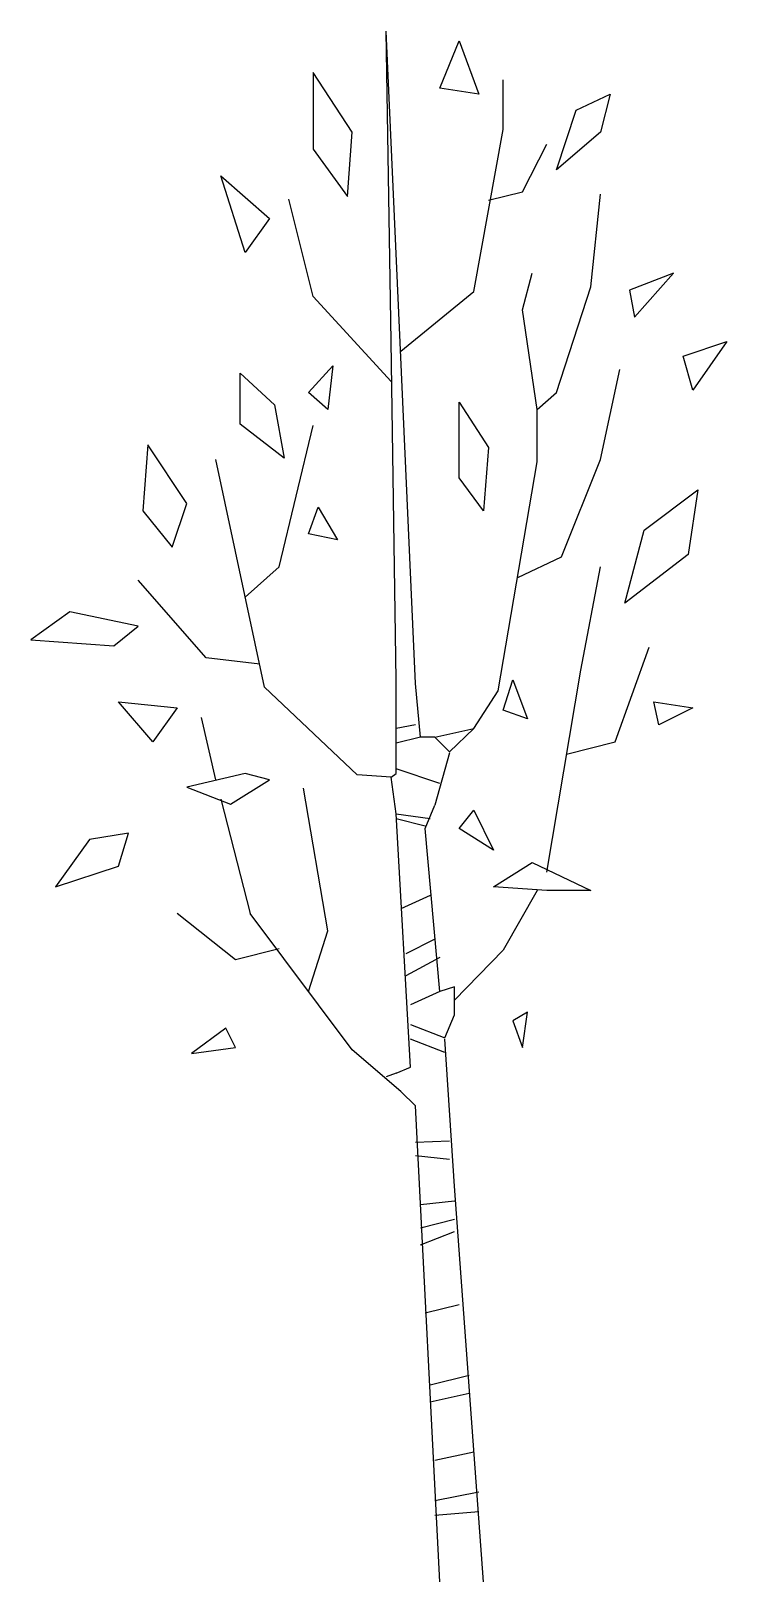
# Model space of a CAD drawing. Extents: x 325544 to 325991, y 71043 to 72039.
import ezdxf

# ---------------------------------------------------------------- set-up
doc = ezdxf.new("R2010")
doc.units = 0
doc.header["$MEASUREMENT"] = 0
doc.layers.get('0').update_dxf_attribs({"linetype": 'CONTINUOUS'})

msp = doc.modelspace()

# ---------------------------------------------------------------- linework, layer by layer
at = {"color": 7, "linetype": 'CONTINUOUS'}
for p, q in [((325790.97, 71619.91), (325772.22, 72038.66)), ((325775.34, 71839.45), (325772.22, 72038.66)), ((325806.59, 72001.95), (325819.09, 72032.41)), ((325819.09, 72032.41), (325831.59, 71998.04)), ((325725.34, 72012.1), (325725.34, 71962.88)), ((325750.34, 71973.82), (325725.34, 72012.1)), ((325831.59, 71998.04), (325806.59, 72001.95)), ((325847.22, 71975.38), (325847.22, 72007.41)), ((325894.09, 71987.88), (325915.97, 71998.04)), ((325915.97, 71998.04), (325909.72, 71973.82)), ((325881.59, 71949.6), (325894.09, 71987.88)), ((325747.22, 71932.41), (325750.34, 71973.82)), ((325828.47, 71871.48), (325847.22, 71975.38)), ((325909.72, 71973.82), (325881.59, 71949.6)), ((325725.34, 71962.88), (325747.22, 71932.41)), ((325859.72, 71935.54), (325875.34, 71966.01)), ((325665.97, 71945.7), (325697.22, 71918.35)), ((325681.59, 71896.48), (325665.97, 71945.7)), ((325837.84, 71930.07), (325859.72, 71935.54)), ((325903.47, 71874.6), (325909.72, 71933.98)), ((325725.34, 71868.35), (325709.72, 71930.85)), ((325697.22, 71918.35), (325681.59, 71896.48)), ((325859.72, 71859.76), (325865.97, 71883.2)), ((325956.59, 71883.2), (325928.47, 71872.26)), ((325931.59, 71855.07), (325956.59, 71883.2)), ((325881.59, 71806.63), (325903.47, 71874.6)), ((325928.47, 71872.26), (325931.59, 71855.07)), ((325775.34, 71813.66), (325725.34, 71868.35)), ((325781.59, 71833.2), (325828.47, 71871.48)), ((325869.09, 71795.7), (325859.72, 71859.76)), ((325778.47, 71622.26), (325775.34, 71839.45)), ((325962.84, 71830.07), (325990.97, 71839.45)), ((325990.97, 71839.45), (325969.09, 71808.2)), ((325722.22, 71806.63), (325737.84, 71823.82)), ((325737.84, 71823.82), (325734.72, 71795.7)), ((325969.09, 71808.2), (325962.84, 71830.07)), ((325678.47, 71819.13), (325700.34, 71798.82)), ((325678.47, 71786.32), (325678.47, 71819.13)), ((325909.72, 71763.66), (325922.22, 71821.48)), ((325734.72, 71795.7), (325722.22, 71806.63)), ((325869.09, 71795.7), (325881.59, 71806.63)), ((325700.34, 71798.82), (325706.59, 71764.45)), ((325819.09, 71800.38), (325837.84, 71771.48)), ((325819.09, 71751.95), (325819.09, 71800.38)), ((325869.09, 71762.1), (325869.09, 71795.7)), ((325706.59, 71764.45), (325678.47, 71786.32)), ((325703.47, 71694.91), (325725.34, 71785.54)), ((325619.09, 71773.04), (325615.97, 71730.85)), ((325644.09, 71735.54), (325619.09, 71773.04)), ((325694.09, 71617.57), (325662.84, 71763.66)), ((325837.84, 71771.48), (325834.72, 71730.85)), ((325844.09, 71615.23), (325869.09, 71762.1)), ((325884.72, 71701.16), (325909.72, 71763.66)), ((325834.72, 71730.85), (325819.09, 71751.95)), ((325937.84, 71718.35), (325972.22, 71744.13)), ((325972.22, 71744.13), (325965.97, 71702.73)), ((325634.72, 71707.41), (325644.09, 71735.54)), ((325722.22, 71716.01), (325728.47, 71733.2)), ((325728.47, 71733.2), (325740.97, 71712.1)), ((325615.97, 71730.85), (325634.72, 71707.41)), ((325740.97, 71712.1), (325722.22, 71716.01)), ((325925.34, 71671.48), (325937.84, 71718.35)), ((325965.97, 71702.73), (325925.34, 71671.48)), ((325681.59, 71675.38), (325703.47, 71694.91)), ((325856.59, 71687.88), (325884.72, 71701.16)), ((325897.22, 71628.51), (325909.72, 71694.91)), ((325656.59, 71636.32), (325612.84, 71686.32)), ((325569.09, 71666.01), (325544.09, 71648.04)), ((325612.84, 71656.63), (325569.09, 71666.01)), ((325597.22, 71644.13), (325612.84, 71656.63)), ((325544.09, 71648.04), (325597.22, 71644.13)), ((325919.09, 71582.41), (325940.97, 71643.35)), ((325690.97, 71632.41), (325656.59, 71636.32)), ((325875.34, 71498.82), (325897.22, 71628.51)), ((325753.47, 71561.32), (325694.09, 71617.57)), ((325778.47, 71576.16), (325778.47, 71622.26)), ((325794.09, 71585.54), (325790.97, 71619.91)), ((325828.47, 71591.01), (325844.09, 71615.23)), ((325847.22, 71602.73), (325853.47, 71622.26)), ((325853.47, 71622.26), (325862.84, 71597.26)), ((325600.34, 71608.2), (325637.84, 71604.29)), ((325622.22, 71582.41), (325600.34, 71608.2)), ((325637.84, 71604.29), (325622.22, 71582.41)), ((325944.09, 71608.2), (325969.09, 71604.29)), ((325947.22, 71593.35), (325944.09, 71608.2)), ((325969.09, 71604.29), (325947.22, 71593.35)), ((325662.84, 71558.2), (325653.47, 71598.04)), ((325790.97, 71593.35), (325778.47, 71591.01)), ((325862.84, 71597.26), (325847.22, 71602.73)), ((325794.09, 71585.54), (325778.47, 71581.63)), ((325803.47, 71585.54), (325794.09, 71585.54)), ((325803.47, 71585.54), (325828.47, 71591.01)), ((325803.47, 71585.54), (325812.84, 71576.16)), ((325812.84, 71576.16), (325828.47, 71591.01)), ((325778.47, 71562.1), (325778.47, 71576.16)), ((325812.84, 71575.38), (325803.47, 71541.79)), ((325887.84, 71574.6), (325919.09, 71582.41)), ((325806.59, 71555.85), (325778.47, 71565.23)), ((325681.59, 71562.1), (325644.09, 71553.51)), ((325644.09, 71553.51), (325672.22, 71542.57)), ((325672.22, 71542.57), (325697.22, 71558.2)), ((325697.22, 71558.2), (325681.59, 71562.1)), ((325775.34, 71559.76), (325753.47, 71561.32)), ((325775.34, 71559.76), (325778.47, 71562.1)), ((325778.47, 71536.32), (325775.34, 71559.76)), ((325665.97, 71545.7), (325684.72, 71472.26)), ((325734.72, 71461.32), (325719.09, 71552.73)), ((325787.84, 71373.82), (325778.47, 71536.32)), ((325778.47, 71536.32), (325800.34, 71533.2)), ((325778.47, 71533.2), (325797.22, 71528.51)), ((325797.22, 71526.95), (325803.47, 71541.79)), ((325819.09, 71526.95), (325828.47, 71538.66)), ((325828.47, 71538.66), (325840.97, 71512.88)), ((325606.59, 71523.82), (325581.59, 71519.91)), ((325600.34, 71502.73), (325606.59, 71523.82)), ((325806.59, 71422.26), (325797.22, 71526.95)), ((325840.97, 71512.88), (325819.09, 71526.95)), ((325581.59, 71519.91), (325559.72, 71489.45)), ((325840.97, 71489.45), (325865.97, 71505.07)), ((325865.97, 71505.07), (325903.47, 71487.1)), ((325559.72, 71489.45), (325600.34, 71502.73)), ((325800.34, 71483.98), (325781.59, 71475.38)), ((325875.34, 71487.1), (325840.97, 71489.45)), ((325869.09, 71487.1), (325847.22, 71448.82)), ((325903.47, 71487.1), (325875.34, 71487.1)), ((325675.34, 71442.57), (325637.84, 71472.26)), ((325750.34, 71384.76), (325684.72, 71472.26)), ((325722.22, 71422.26), (325734.72, 71461.32)), ((325803.47, 71455.85), (325784.72, 71446.48)), ((325703.47, 71449.6), (325675.34, 71442.57)), ((325806.59, 71444.13), (325784.72, 71432.41)), ((325815.97, 71416.79), (325847.22, 71448.82)), ((325815.97, 71425.38), (325806.59, 71422.26)), ((325815.97, 71407.41), (325815.97, 71425.38)), ((325806.59, 71422.26), (325787.84, 71413.66)), ((325809.72, 71392.57), (325815.97, 71407.41)), ((325862.84, 71408.98), (325853.47, 71403.51)), ((325859.72, 71386.32), (325862.84, 71408.98)), ((325669.09, 71398.82), (325647.22, 71382.41)), ((325675.34, 71386.32), (325669.09, 71398.82)), ((325787.84, 71401.16), (325809.72, 71392.57)), ((325853.47, 71403.51), (325859.72, 71386.32)), ((325647.22, 71382.41), (325675.34, 71386.32)), ((325781.59, 71358.2), (325750.34, 71384.76)), ((325809.72, 71383.2), (325787.84, 71391.79)), ((325815.97, 71297.26), (325809.72, 71391.79)), ((325778.47, 71369.91), (325772.22, 71367.57)), ((325778.47, 71369.91), (325787.84, 71373.82)), ((325790.97, 71348.82), (325781.59, 71358.2)), ((325806.59, 71043.35), (325790.97, 71348.82)), ((325812.84, 71326.16), (325790.97, 71325.38)), ((325812.84, 71314.45), (325790.97, 71316.79)), ((325834.72, 71043.35), (325815.97, 71297.26)), ((325794.09, 71285.54), (325815.97, 71287.88)), ((325794.09, 71270.7), (325815.97, 71276.16)), ((325794.09, 71259.76), (325815.97, 71268.35)), ((325797.22, 71216.01), (325819.09, 71221.48)), ((325800.34, 71169.91), (325825.34, 71176.16)), ((325800.34, 71158.98), (325825.34, 71164.45)), ((325803.47, 71121.48), (325828.47, 71126.95)), ((325803.47, 71095.7), (325831.59, 71101.16)), ((325803.47, 71086.32), (325831.59, 71088.66))]:
    msp.add_line(p, q, dxfattribs=at)

doc.saveas('drawing.dxf')
